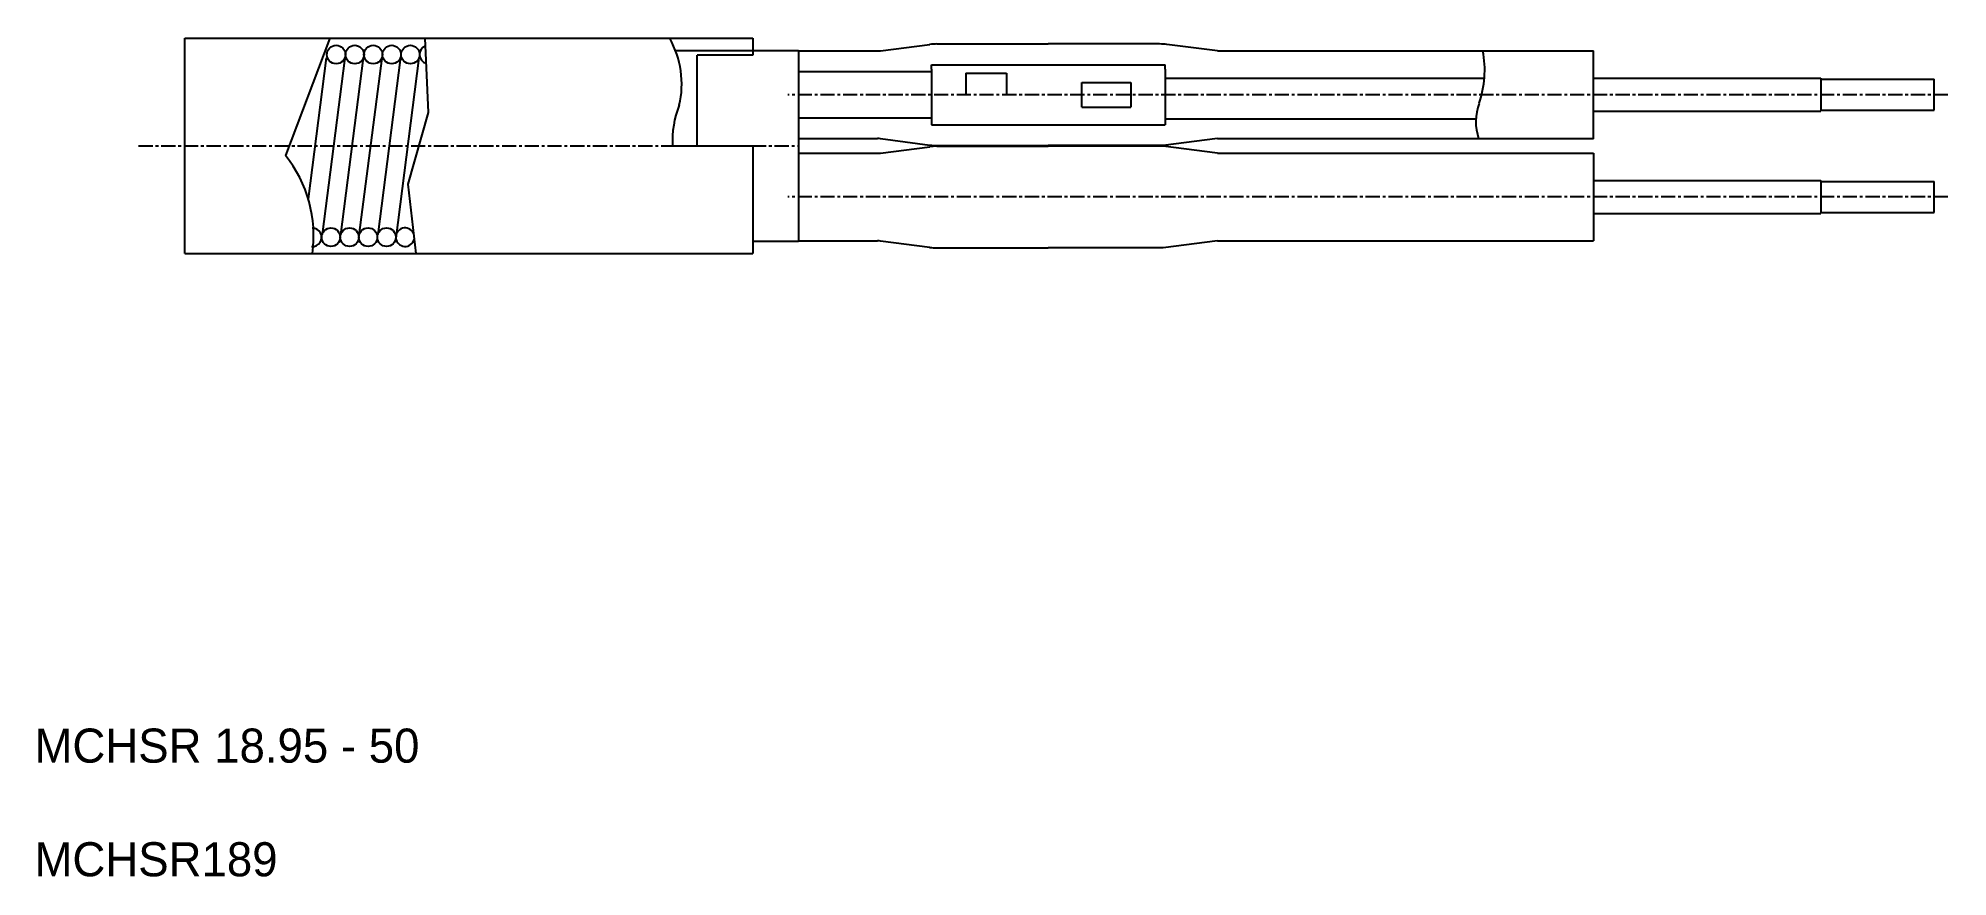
# Model space of a CAD drawing. Extents: x 0 to 168, y 0 to 74.
import ezdxf

# ---------------------------------------------------------------- set-up
doc = ezdxf.new("R2010")
doc.units = 0
doc.linetypes.add('CENTER', pattern=[2, 1.25, -0.25, 0.25, -0.25])
doc.layers.get('0').update_dxf_attribs({"linetype": 'CONTINUOUS'})
doc.layers.add('CENTER', color=1, linetype='CENTER')

msp = doc.modelspace()

# ---------------------------------------------------------------- linework, layer by layer
at = {"color": 7, "linetype": 'CONTINUOUS'}
for p, q in [((13.25, 54.8), (13.25, 73.75)), ((13.25, 73.75), (63.25, 73.75)), ((63.25, 72.66), (67.25, 72.66)), ((67.25, 72.66), (67.25, 55.89)), ((67.25, 72.63), (74.22, 72.63)), ((67.25, 72.63), (74.22, 72.63)), ((74.48, 72.64), (78.81, 73.2)), ((79.45, 73.24), (89.25, 73.24)), ((99.05, 73.24), (89.25, 73.24)), ((104.15, 72.63), (99.69, 73.2)), ((104.15, 72.63), (137.25, 72.63)), ((137.25, 64.89), (137.25, 72.63)), ((137.25, 70.22), (157.25, 70.22)), ((157.25, 70.22), (157.25, 67.32)), ((157.25, 70.14), (167.25, 70.14)), ((167.25, 67.41), (167.25, 70.14)), ((137.25, 67.32), (157.25, 67.32)), ((157.25, 67.41), (167.25, 67.41)), ((63.25, 64.27), (63.25, 54.8)), ((67.25, 64.92), (74.22, 64.92)), ((67.25, 64.92), (74.22, 64.92)), ((74.48, 64.91), (78.81, 64.35)), ((74.48, 63.64), (78.81, 64.2)), ((79.13, 64.27), (89.25, 64.27)), ((79.13, 64.27), (89.25, 64.27)), ((79.45, 64.3), (89.25, 64.3)), ((79.45, 64.24), (89.25, 64.24)), ((99.37, 64.3), (89.25, 64.3)), ((99.37, 64.27), (89.25, 64.27)), ((99.37, 64.27), (89.25, 64.27)), ((99.37, 64.24), (89.25, 64.24)), ((104.15, 64.92), (99.37, 64.3)), ((104.15, 63.63), (99.37, 64.24)), ((104.15, 64.92), (137.25, 64.92)), ((67.25, 63.63), (74.22, 63.63)), ((67.25, 63.63), (74.22, 63.63)), ((104.15, 63.63), (137.25, 63.63)), ((137.25, 63.63), (137.25, 55.92)), ((137.25, 61.22), (157.25, 61.22)), ((157.25, 61.22), (157.25, 58.32)), ((157.25, 61.14), (167.25, 61.14)), ((167.25, 58.41), (167.25, 61.14)), ((137.25, 58.32), (157.25, 58.32)), ((157.25, 58.41), (167.25, 58.41)), ((63.25, 55.89), (67.25, 55.89)), ((67.25, 55.92), (74.22, 55.92)), ((67.25, 55.92), (74.22, 55.92)), ((74.48, 55.91), (78.81, 55.35)), ((104.15, 55.92), (99.37, 55.3)), ((104.15, 55.92), (137.25, 55.92)), ((13.25, 54.8), (63.25, 54.8)), ((79.45, 55.3), (89.25, 55.3)), ((99.37, 55.3), (89.25, 55.3))]:
    msp.add_line(p, q, dxfattribs=at)
at = {"color": 3, "linetype": 'CONTINUOUS'}
for p, q in [((25.99, 73.75), (22.1, 63.43)), ((56.44, 72.66), (63.25, 72.66)), ((63.25, 73.75), (63.25, 72.27)), ((25.69, 72.02), (24.1, 59.62)), ((27.32, 72.02), (25.33, 56.48)), ((28.95, 72.01), (26.95, 56.45)), ((30.58, 72), (28.57, 56.41)), ((32.23, 72.07), (30.22, 56.48)), ((33.85, 72.02), (31.81, 56.16)), ((58.34, 64.27), (58.34, 72.27)), ((63.25, 72.27), (58.34, 72.27)), ((67.25, 70.82), (78.98, 70.82)), ((78.98, 71.41), (99.53, 71.41)), ((78.98, 71.03), (78.98, 71.41)), ((78.98, 71.03), (78.98, 66.14)), ((81.98, 70.67), (81.98, 68.77)), ((81.98, 70.67), (85.58, 70.67)), ((85.58, 70.67), (85.58, 68.77)), ((99.53, 71.03), (99.53, 71.41)), ((99.53, 71.03), (99.53, 66.14)), ((92.19, 67.69), (92.19, 69.86)), ((92.19, 69.86), (96.53, 69.86)), ((96.53, 69.86), (96.53, 67.69)), ((99.53, 70.22), (127.65, 70.22)), ((92.19, 67.69), (96.53, 67.69)), ((67.25, 66.73), (78.98, 66.73)), ((78.98, 66.14), (99.53, 66.14)), ((99.53, 66.65), (126.9, 66.65)), ((56.17, 64.27), (63.25, 64.27))]:
    msp.add_line(p, q, dxfattribs=at)
msp.add_lwpolyline([(34.36, 73.75), (34.65, 67.22), (32.87, 60.92), (33.56, 54.8)], dxfattribs=at)
for centre in [(26.56, 72.31), (28.2, 72.31), (29.82, 72.31), (31.45, 72.31), (33.09, 72.31), (26.1, 56.24), (27.74, 56.24), (29.37, 56.24), (31, 56.24)]:
    msp.add_circle(centre, 0.814, dxfattribs=at)
for centre, radius, start, end in [((34.72, 72.31), 0.814, 113.7073, 251.4129), ((48.76, 69.72), 8.22, 346.8524, 29.3509), ((118.58, 70.95), 9.09, 341.187, 10.6396), ((64.56, 64.72), 8.4, 158.1345, 183.0648), ((131.45, 66.39), 4.56, 159.1334, 198.7802), ((13.24, 56.36), 11.34, 352.0909, 38.5603), ((24.47, 56.23), 0.814, 265.2287, 91.3709), ((32.63, 56.24), 0.814, 26.4484, 346.3753)]:
    msp.add_arc(centre, radius, start, end, dxfattribs=at)
at = {"color": 7, "linetype": 'CONTINUOUS'}
for centre, radius, start, end in [((74.22, 74.63), 2, 270, 277.3803), ((79.45, 68.24), 5, 90, 97.3803), ((99.05, 68.24), 5, 82.6197, 90), ((74.22, 62.92), 2, 82.6197, 90), ((79.45, 69.3), 5, 262.6197, 270), ((79.45, 59.24), 5, 90, 97.3803), ((74.22, 65.63), 2, 270, 277.3803), ((74.22, 53.92), 2, 82.6197, 90), ((79.45, 60.3), 5, 262.6197, 270)]:
    msp.add_arc(centre, radius, start, end, dxfattribs=at)
at = {"layer": 'CENTER', "color": 1, "linetype": 'CENTER'}
for p, q in [((168.44, 68.77), (66.31, 68.77)), ((9.16, 64.27), (67.25, 64.27)), ((168.44, 59.79), (66.31, 59.79))]:
    msp.add_line(p, q, dxfattribs=at)

# ---------------------------------------------------------------- texts
at = {"color": 7, "linetype": 'CONTINUOUS'}
for s, p in [('MCHSR 18.95 - 50', (0, 10)), ('MCHSR189', (0, 0))]:
    msp.add_text(s, height=3, dxfattribs=at).set_placement(p)

doc.saveas('drawing.dxf')
